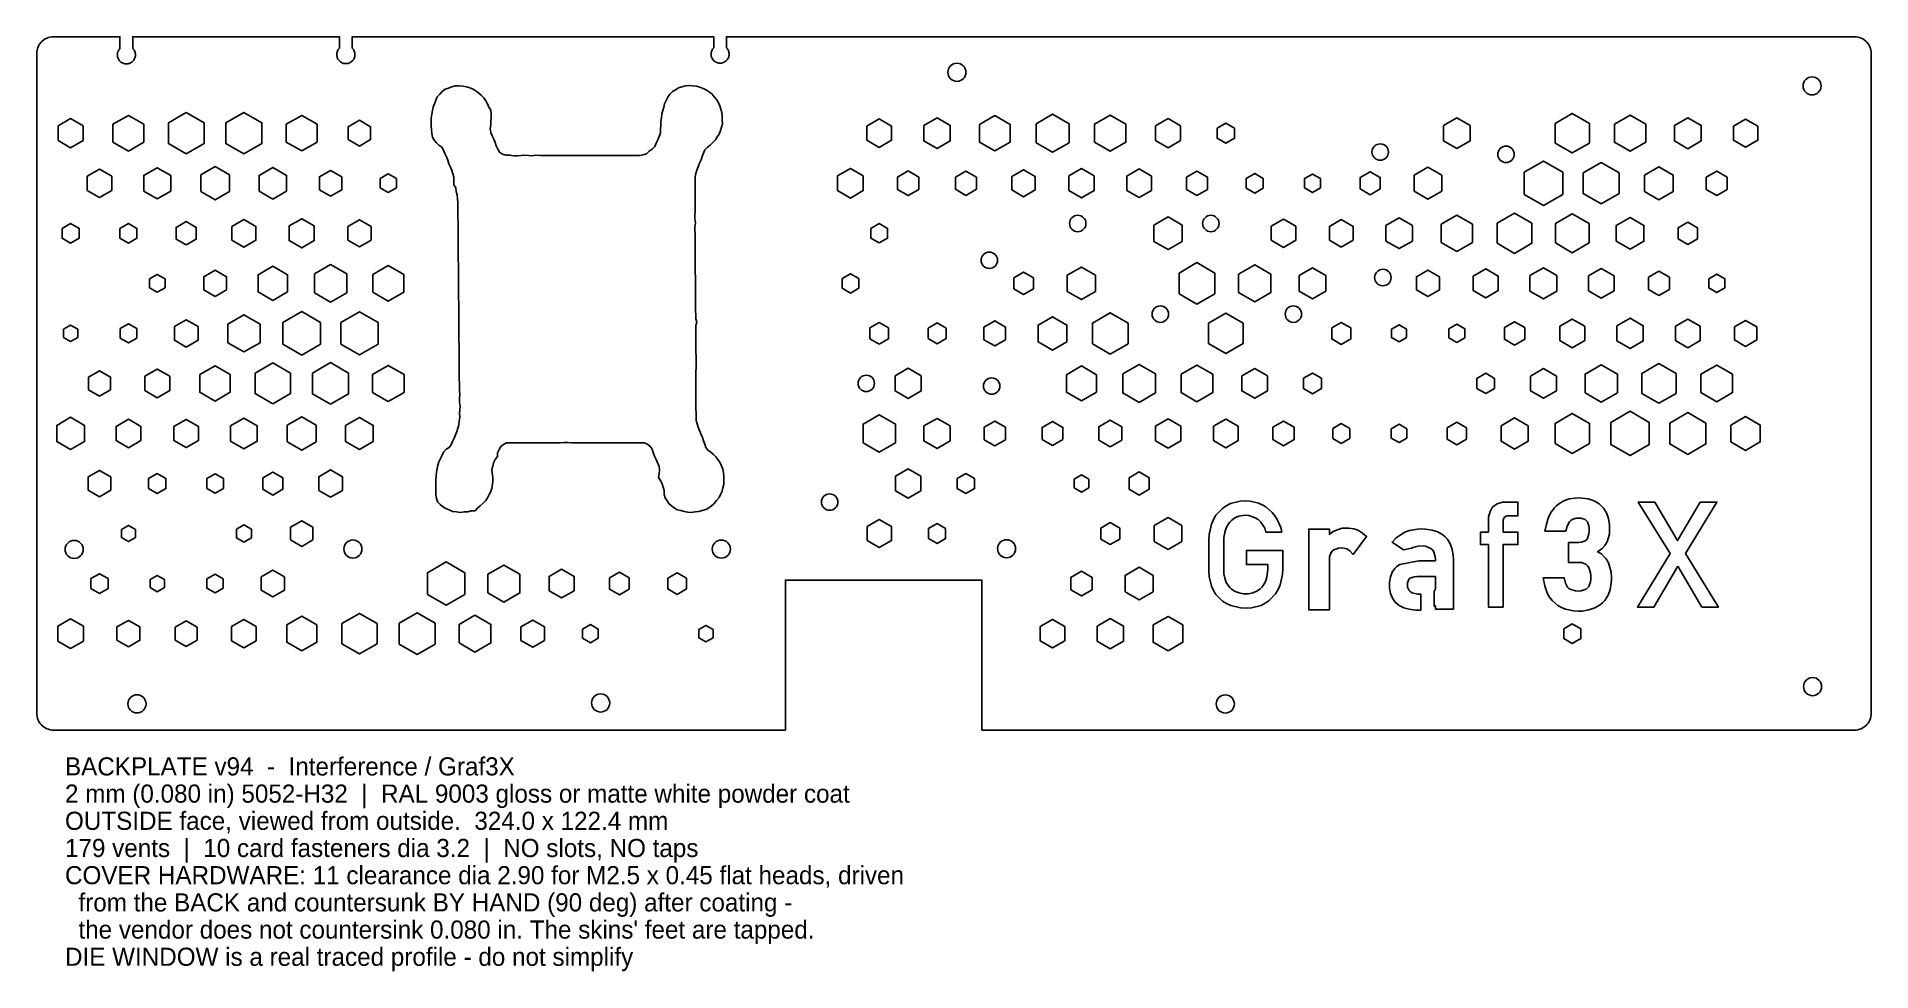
# Model space of a CAD drawing. Header units: millimetres. Extents: x 0 to 324, y -43 to 122.
import ezdxf

# ---------------------------------------------------------------- set-up
doc = ezdxf.new("R2010")
doc.units = ezdxf.units.MM
doc.layers.add('CUT', color=7, linetype='Continuous')
doc.layers.add('NOTES', color=4, linetype='Continuous')

msp = doc.modelspace()

# ---------------------------------------------------------------- linework, layer by layer
at = {"layer": 'CUT'}
for points in [[(3, 0), (132.22, 0), (132.22, 26.5), (166.92, 26.5), (166.92, 0), (321, 0), (321.31, 0.02), (321.62, 0.07), (321.93, 0.15), (322.22, 0.26), (322.5, 0.4), (322.76, 0.57), (323.01, 0.77), (323.23, 0.99), (323.43, 1.24), (323.6, 1.5), (323.74, 1.78), (323.85, 2.07), (323.93, 2.38), (323.98, 2.69), (324, 3), (324, 119.4), (323.98, 119.71), (323.93, 120.02), (323.85, 120.33), (323.74, 120.62), (323.6, 120.9), (323.43, 121.16), (323.23, 121.41), (323.01, 121.63), (322.76, 121.83), (322.5, 122), (322.22, 122.14), (321.93, 122.25), (321.62, 122.33), (321.31, 122.38), (321, 122.4), (121.82, 122.4), (121.82, 120.46), (121.93, 120.34), (122.02, 120.21), (122.11, 120.08), (122.17, 119.93), (122.23, 119.78), (122.26, 119.62), (122.28, 119.46), (122.29, 119.3), (122.28, 119.14), (122.25, 118.99), (122.21, 118.83), (122.15, 118.68), (122.08, 118.54), (121.99, 118.4), (121.89, 118.28), (121.78, 118.16), (121.66, 118.06), (121.53, 117.97), (121.39, 117.89), (121.24, 117.83), (121.09, 117.78), (120.93, 117.75), (120.77, 117.73), (120.61, 117.73), (120.45, 117.75), (120.29, 117.78), (120.14, 117.83), (119.99, 117.89), (119.85, 117.97), (119.72, 118.06), (119.6, 118.16), (119.49, 118.28), (119.39, 118.4), (119.3, 118.54), (119.23, 118.68), (119.17, 118.83), (119.13, 118.99), (119.1, 119.14), (119.09, 119.3), (119.1, 119.46), (119.12, 119.62), (119.15, 119.78), (119.21, 119.93), (119.27, 120.08), (119.36, 120.21), (119.45, 120.34), (119.56, 120.46), (119.56, 122.4), (55.73, 122.4), (55.73, 120.38), (55.84, 120.26), (55.93, 120.13), (56.02, 120), (56.08, 119.85), (56.14, 119.7), (56.17, 119.54), (56.19, 119.38), (56.2, 119.22), (56.19, 119.06), (56.16, 118.91), (56.12, 118.75), (56.06, 118.6), (55.99, 118.46), (55.9, 118.32), (55.8, 118.2), (55.69, 118.08), (55.57, 117.98), (55.44, 117.89), (55.3, 117.81), (55.15, 117.75), (55, 117.7), (54.84, 117.67), (54.68, 117.65), (54.52, 117.65), (54.36, 117.67), (54.2, 117.7), (54.05, 117.75), (53.9, 117.81), (53.76, 117.89), (53.63, 117.98), (53.51, 118.08), (53.4, 118.2), (53.3, 118.32), (53.21, 118.46), (53.14, 118.6), (53.08, 118.75), (53.04, 118.91), (53.01, 119.06), (53, 119.22), (53.01, 119.38), (53.03, 119.54), (53.06, 119.7), (53.12, 119.85), (53.18, 120), (53.27, 120.13), (53.36, 120.26), (53.47, 120.38), (53.47, 122.4), (16.97, 122.4), (16.97, 120.33), (17.08, 120.21), (17.17, 120.08), (17.26, 119.95), (17.32, 119.8), (17.38, 119.65), (17.41, 119.49), (17.43, 119.33), (17.44, 119.17), (17.43, 119.01), (17.4, 118.86), (17.36, 118.7), (17.3, 118.55), (17.23, 118.41), (17.14, 118.27), (17.04, 118.15), (16.93, 118.03), (16.81, 117.93), (16.68, 117.84), (16.54, 117.76), (16.39, 117.7), (16.24, 117.65), (16.08, 117.62), (15.92, 117.6), (15.76, 117.6), (15.6, 117.62), (15.44, 117.65), (15.29, 117.7), (15.14, 117.76), (15, 117.84), (14.87, 117.93), (14.75, 118.03), (14.64, 118.15), (14.54, 118.27), (14.45, 118.41), (14.38, 118.55), (14.32, 118.7), (14.28, 118.86), (14.25, 119.01), (14.24, 119.17), (14.25, 119.33), (14.27, 119.49), (14.3, 119.65), (14.36, 119.8), (14.42, 119.95), (14.51, 120.08), (14.6, 120.21), (14.71, 120.33), (14.71, 122.4), (3, 122.4), (2.69, 122.38), (2.38, 122.33), (2.07, 122.25), (1.78, 122.14), (1.5, 122), (1.24, 121.83), (0.99, 121.63), (0.77, 121.41), (0.57, 121.16), (0.4, 120.9), (0.26, 120.62), (0.15, 120.33), (0.07, 120.02), (0.02, 119.71), (0, 119.4), (0, 3), (0.02, 2.69), (0.07, 2.38), (0.15, 2.07), (0.26, 1.78), (0.4, 1.5), (0.57, 1.24), (0.77, 0.99), (0.99, 0.77), (1.24, 0.57), (1.5, 0.4), (1.78, 0.26), (2.07, 0.15), (2.38, 0.07), (2.69, 0.02)], [(69.7, 106), (69.69, 106.68), (69.69, 107.36), (69.68, 108.04), (69.76, 108.71), (69.88, 109.35), (70, 109.99), (70.25, 110.58), (70.5, 111.17), (70.75, 111.76), (71.17, 112.27), (71.63, 112.74), (72.14, 113.16), (72.73, 113.33), (73.32, 113.58), (73.91, 113.75), (74.59, 113.75), (75.27, 113.67), (75.9, 113.54), (76.5, 113.37), (77.09, 113.12), (77.6, 112.78), (78.11, 112.44), (78.54, 112.02), (78.97, 111.59), (79.31, 111.08), (79.61, 110.53), (79.87, 109.94), (80.21, 109.43), (80.26, 108.8), (80.27, 108.12), (80.23, 107.48), (80.19, 106.85), (80.11, 106.17), (80.2, 105.49), (80.46, 104.9), (80.72, 104.31), (80.98, 103.71), (81.15, 103.12), (81.41, 102.53), (81.76, 102.02), (82.27, 101.68), (82.9, 101.47), (83.58, 101.47), (84.26, 101.38), (84.94, 101.38), (85.57, 101.42), (86.21, 101.47), (86.84, 101.42), (87.48, 101.38), (88.15, 101.47), (88.83, 101.46), (89.51, 101.46), (90.19, 101.46), (90.86, 101.46), (91.54, 101.46), (92.22, 101.46), (92.9, 101.46), (93.57, 101.46), (94.25, 101.46), (94.93, 101.46), (95.61, 101.46), (96.28, 101.46), (96.96, 101.46), (97.64, 101.46), (98.32, 101.46), (98.99, 101.46), (99.67, 101.46), (100.35, 101.46), (101.03, 101.46), (101.7, 101.46), (102.38, 101.46), (103.06, 101.46), (103.73, 101.46), (104.41, 101.46), (105.09, 101.46), (105.77, 101.46), (106.44, 101.46), (107.12, 101.54), (107.71, 101.71), (108.17, 102.18), (108.72, 102.56), (109.18, 103.03), (109.43, 103.62), (109.68, 104.21), (109.93, 104.8), (110.18, 105.4), (110.17, 106.07), (110.25, 106.75), (110.25, 107.43), (110.33, 108.11), (110.41, 108.79), (110.57, 109.38), (110.73, 109.97), (110.9, 110.56), (111.15, 111.16), (111.44, 111.71), (111.82, 112.26), (112.28, 112.72), (112.83, 113.02), (113.37, 113.4), (113.96, 113.57), (114.56, 113.74), (115.19, 113.78), (115.83, 113.74), (116.5, 113.65), (117.1, 113.49), (117.69, 113.23), (118.29, 112.98), (118.8, 112.64), (119.27, 112.26), (119.65, 111.79), (120.04, 111.32), (120.38, 110.82), (120.64, 110.22), (120.81, 109.63), (120.99, 109.04), (121.08, 108.36), (121.08, 107.68), (121.09, 107), (120.93, 106.41), (120.76, 105.82), (120.51, 105.22), (120.18, 104.72), (119.89, 104.17), (119.42, 103.7), (118.96, 103.23), (118.46, 102.89), (118, 102.43), (117.75, 101.84), (117.5, 101.24), (117.33, 100.65), (117.08, 100.06), (116.83, 99.46), (116.59, 98.87), (116.42, 98.28), (116.26, 97.69), (116.26, 97.01), (116.27, 96.33), (116.27, 95.65), (116.28, 94.97), (116.28, 94.3), (116.29, 93.62), (116.3, 92.94), (116.3, 92.26), (116.31, 91.59), (116.23, 90.91), (116.23, 90.23), (116.32, 89.55), (116.25, 88.87), (116.25, 88.2), (116.26, 87.52), (116.26, 86.84), (116.27, 86.16), (116.27, 85.49), (116.28, 84.81), (116.29, 84.13), (116.29, 83.45), (116.3, 82.78), (116.3, 82.1), (116.31, 81.42), (116.31, 80.74), (116.32, 80.06), (116.33, 79.39), (116.33, 78.71), (116.34, 78.03), (116.34, 77.35), (116.35, 76.68), (116.35, 76), (116.36, 75.32), (116.37, 74.64), (116.37, 73.96), (116.38, 73.29), (116.38, 72.61), (116.56, 72.02), (116.39, 71.42), (116.4, 70.75), (116.4, 70.07), (116.41, 69.39), (116.41, 68.71), (116.42, 68.03), (116.43, 67.36), (116.43, 66.68), (116.44, 66), (116.44, 65.32), (116.45, 64.65), (116.45, 63.97), (116.42, 63.33), (116.38, 62.7), (116.39, 62.02), (116.43, 61.38), (116.4, 60.75), (116.4, 60.07), (116.41, 59.39), (116.41, 58.72), (116.42, 58.04), (116.43, 57.36), (116.43, 56.68), (116.44, 56), (116.44, 55.33), (116.45, 54.65), (116.62, 54.06), (116.8, 53.46), (117.06, 52.87), (117.31, 52.28), (117.57, 51.68), (117.75, 51.09), (118.01, 50.5), (118.18, 49.9), (118.52, 49.4), (119.04, 49.06), (119.5, 48.68), (119.93, 48.25), (120.32, 47.79), (120.66, 47.28), (120.92, 46.68), (121.18, 46.09), (121.27, 45.41), (121.36, 44.74), (121.36, 44.06), (121.33, 43.42), (121.2, 42.79), (121.04, 42.19), (120.79, 41.6), (120.5, 41.05), (120.08, 40.54), (119.66, 40.03), (119.2, 39.57), (118.69, 39.23), (118.15, 38.93), (117.55, 38.76), (116.96, 38.59), (116.29, 38.51), (115.61, 38.43), (114.97, 38.47), (114.34, 38.6), (113.74, 38.77), (113.11, 38.89), (112.6, 39.23), (112.13, 39.61), (111.66, 39.99), (111.32, 40.5), (110.97, 41.01), (110.8, 41.6), (110.79, 42.28), (110.62, 42.88), (110.44, 43.47), (110.19, 44.06), (109.84, 44.57), (109.92, 45.25), (110, 45.93), (109.91, 46.6), (109.65, 47.2), (109.39, 47.79), (109.13, 48.38), (108.87, 48.98), (108.7, 49.57), (108.36, 50.08), (107.89, 50.46), (107.29, 50.71), (106.62, 50.71), (105.94, 50.71), (105.26, 50.71), (104.58, 50.71), (103.91, 50.71), (103.23, 50.71), (102.55, 50.71), (101.87, 50.71), (101.2, 50.71), (100.52, 50.71), (99.84, 50.72), (99.16, 50.72), (98.49, 50.72), (97.81, 50.72), (97.13, 50.72), (96.45, 50.72), (95.78, 50.72), (95.1, 50.72), (94.42, 50.72), (93.79, 50.76), (93.15, 50.8), (92.47, 50.72), (91.8, 50.72), (91.12, 50.72), (90.44, 50.72), (89.76, 50.72), (89.09, 50.72), (88.41, 50.72), (87.73, 50.72), (87.06, 50.72), (86.38, 50.72), (85.7, 50.72), (85.02, 50.72), (84.35, 50.72), (83.67, 50.72), (82.99, 50.72), (82.44, 50.42), (81.94, 50.09), (81.65, 49.54), (81.4, 48.94), (81.36, 48.31), (80.94, 47.8), (80.69, 47.21), (80.53, 46.61), (80.36, 46.02), (80.45, 45.34), (80.54, 44.66), (80.55, 43.99), (80.51, 43.35), (80.39, 42.72), (80.23, 42.12), (79.93, 41.57), (79.64, 41.02), (79.31, 40.51), (78.85, 40.05), (78.34, 39.62), (77.84, 39.2), (77.42, 38.69), (76.74, 38.69), (76.15, 38.52), (75.47, 38.52), (74.79, 38.44), (74.12, 38.52), (73.44, 38.61), (72.84, 38.86), (72.25, 39.12), (71.7, 39.42), (71.27, 39.84), (70.84, 40.26), (70.58, 40.86), (70.49, 41.53), (70.49, 42.21), (70.48, 42.89), (70.48, 43.57), (70.51, 44.2), (70.55, 44.84), (70.63, 45.52), (70.71, 46.19), (70.87, 46.79), (71.04, 47.38), (71.33, 47.93), (71.58, 48.52), (71.87, 49.07), (72.29, 49.58), (72.84, 49.88), (73.17, 50.39), (73.46, 50.94), (73.71, 51.53), (73.96, 52.12), (74.21, 52.71), (74.37, 53.31), (74.54, 53.9), (74.62, 54.58), (74.7, 55.26), (74.69, 55.93), (74.73, 56.57), (74.76, 57.2), (74.67, 57.88), (74.67, 58.56), (74.75, 59.24), (74.66, 59.92), (74.65, 60.59), (74.65, 61.27), (74.64, 61.95), (74.63, 62.63), (74.63, 63.3), (74.62, 63.98), (74.62, 64.66), (74.61, 65.34), (74.61, 66.02), (74.6, 66.69), (74.59, 67.37), (74.59, 68.05), (74.58, 68.73), (74.58, 69.4), (74.57, 70.08), (74.57, 70.76), (74.56, 71.44), (74.55, 72.12), (74.55, 72.79), (74.54, 73.47), (74.54, 74.15), (74.53, 74.83), (74.53, 75.5), (74.52, 76.18), (74.52, 76.86), (74.51, 77.54), (74.5, 78.21), (74.5, 78.89), (74.49, 79.57), (74.49, 80.25), (74.48, 80.93), (74.48, 81.6), (74.47, 82.28), (74.46, 82.96), (74.46, 83.64), (74.45, 84.31), (74.45, 84.99), (74.44, 85.67), (74.44, 86.35), (74.43, 87.03), (74.42, 87.7), (74.42, 88.38), (74.41, 89.06), (74.41, 89.74), (74.4, 90.41), (74.4, 91.09), (74.39, 91.77), (74.38, 92.45), (74.38, 93.13), (74.29, 93.8), (74.28, 94.48), (74.11, 95.07), (74.02, 95.75), (73.68, 96.26), (73.67, 96.94), (73.66, 97.62), (73.49, 98.21), (73.32, 98.8), (73.06, 99.39), (72.8, 99.99), (72.62, 100.58), (72.36, 101.17), (72.1, 101.77), (71.85, 102.36), (71.54, 102.91), (71.03, 103.25), (70.61, 103.67), (70.22, 104.14), (69.88, 104.65), (69.79, 105.33)], [(3.77, 106.66), (6, 107.94), (8.23, 106.66), (8.23, 104.08), (6, 102.79), (3.77, 104.08)], [(16.2, 102.22), (13.47, 103.79), (13.47, 106.94), (16.2, 108.52), (18.93, 106.94), (18.93, 103.79)], [(26.4, 101.74), (23.25, 103.55), (23.25, 107.18), (26.4, 109), (29.55, 107.18), (29.55, 103.55)], [(36.6, 101.7), (33.43, 103.53), (33.43, 107.2), (36.6, 109.03), (39.77, 107.2), (39.77, 103.53)], [(46.8, 102.23), (44.08, 103.8), (44.08, 106.94), (46.8, 108.5), (49.52, 106.94), (49.52, 103.8)], [(55.03, 106.5), (57, 107.64), (58.97, 106.5), (58.97, 104.23), (57, 103.1), (55.03, 104.23)], [(146.62, 106.63), (148.8, 107.89), (150.98, 106.63), (150.98, 104.11), (148.8, 102.85), (146.62, 104.11)], [(156.65, 106.73), (159, 108.08), (161.35, 106.73), (161.35, 104.01), (159, 102.65), (156.65, 104.01)], [(166.51, 103.81), (166.51, 106.92), (169.2, 108.47), (171.89, 106.92), (171.89, 103.81), (169.2, 102.26)], [(176.49, 107.05), (179.4, 108.73), (182.31, 107.05), (182.31, 103.69), (179.4, 102), (176.49, 103.69)], [(186.83, 103.77), (186.83, 106.97), (189.6, 108.56), (192.37, 106.97), (192.37, 103.77), (189.6, 102.17)], [(197.57, 106.65), (199.8, 107.94), (202.03, 106.65), (202.03, 104.08), (199.8, 102.79), (197.57, 104.08)], [(208.47, 106.25), (210, 107.14), (211.53, 106.25), (211.53, 104.48), (210, 103.6), (208.47, 104.48)], [(250.8, 102.68), (248.47, 104.02), (248.47, 106.71), (250.8, 108.06), (253.13, 106.71), (253.13, 104.02)], [(268.18, 107.11), (271.2, 108.86), (274.22, 107.11), (274.22, 103.62), (271.2, 101.88), (268.18, 103.62)], [(278.63, 106.96), (281.4, 108.56), (284.17, 106.96), (284.17, 103.77), (281.4, 102.17), (278.63, 103.77)], [(291.6, 102.63), (289.23, 104), (289.23, 106.74), (291.6, 108.11), (293.97, 106.74), (293.97, 104)], [(299.66, 106.6), (301.8, 107.84), (303.94, 106.6), (303.94, 104.13), (301.8, 102.9), (299.66, 104.13)], [(262.7, 98.5), (266.1, 100.46), (269.5, 98.5), (269.5, 94.57), (266.1, 92.61), (262.7, 94.57)], [(8.93, 97.78), (11.1, 99.03), (13.27, 97.78), (13.27, 95.28), (11.1, 94.03), (8.93, 95.28)], [(18.92, 95.16), (18.92, 97.91), (21.3, 99.28), (23.68, 97.91), (23.68, 95.16), (21.3, 93.79)], [(28.96, 95.07), (28.96, 98), (31.5, 99.47), (34.04, 98), (34.04, 95.07), (31.5, 93.6)], [(41.7, 93.74), (39.28, 95.14), (39.28, 97.93), (41.7, 99.33), (44.12, 97.93), (44.12, 95.14)], [(51.9, 94.25), (49.93, 95.39), (49.93, 97.67), (51.9, 98.81), (53.87, 97.67), (53.87, 95.39)], [(62.1, 94.88), (60.67, 95.71), (60.67, 97.36), (62.1, 98.18), (63.53, 97.36), (63.53, 95.71)], [(141.44, 97.84), (143.7, 99.14), (145.96, 97.84), (145.96, 95.23), (143.7, 93.92), (141.44, 95.23)], [(152.02, 95.45), (152.02, 97.62), (153.9, 98.71), (155.78, 97.62), (155.78, 95.45), (153.9, 94.36)], [(164.1, 94.4), (162.25, 95.47), (162.25, 97.6), (164.1, 98.67), (165.95, 97.6), (165.95, 95.47)], [(172.24, 97.72), (174.3, 98.91), (176.36, 97.72), (176.36, 95.35), (174.3, 94.16), (172.24, 95.35)], [(182.26, 95.24), (182.26, 97.83), (184.5, 99.12), (186.74, 97.83), (186.74, 95.24), (184.5, 93.94)], [(194.7, 94.02), (192.52, 95.28), (192.52, 97.79), (194.7, 99.05), (196.88, 97.79), (196.88, 95.28)], [(203.04, 97.61), (204.9, 98.68), (206.76, 97.61), (206.76, 95.46), (204.9, 94.39), (203.04, 95.46)], [(213.6, 95.67), (213.6, 97.4), (215.1, 98.27), (216.6, 97.4), (216.6, 95.67), (215.1, 94.8)], [(223.89, 97.35), (225.3, 98.16), (226.71, 97.35), (226.71, 95.72), (225.3, 94.9), (223.89, 95.72)], [(235.5, 94.5), (233.74, 95.52), (233.74, 97.55), (235.5, 98.56), (237.26, 97.55), (237.26, 95.52)], [(243.27, 95.13), (243.27, 97.94), (245.7, 99.35), (248.13, 97.94), (248.13, 95.13), (245.7, 93.72)], [(276.3, 92.88), (273.14, 94.71), (273.14, 98.36), (276.3, 100.18), (279.46, 98.36), (279.46, 94.71)], [(283.97, 97.99), (286.5, 99.45), (289.03, 97.99), (289.03, 95.07), (286.5, 93.61), (283.97, 95.07)], [(294.85, 97.6), (296.7, 98.67), (298.55, 97.6), (298.55, 95.46), (296.7, 94.39), (294.85, 95.46)], [(250.8, 84.5), (248.03, 86.1), (248.03, 89.3), (250.8, 90.9), (253.57, 89.3), (253.57, 86.1)], [(257.93, 85.93), (257.93, 89.47), (261, 91.24), (264.07, 89.47), (264.07, 85.93), (261, 84.16)], [(268.23, 85.99), (268.23, 89.41), (271.2, 91.13), (274.17, 89.41), (274.17, 85.99), (271.2, 84.27)], [(4.49, 88.57), (6, 89.45), (7.51, 88.57), (7.51, 86.83), (6, 85.95), (4.49, 86.83)], [(14.71, 88.56), (16.2, 89.42), (17.69, 88.56), (17.69, 86.84), (16.2, 85.98), (14.71, 86.84)], [(26.4, 85.64), (24.61, 86.67), (24.61, 88.73), (26.4, 89.76), (28.19, 88.73), (28.19, 86.67)], [(34.48, 88.92), (36.6, 90.15), (38.72, 88.92), (38.72, 86.48), (36.6, 85.25), (34.48, 86.48)], [(44.57, 88.99), (46.8, 90.27), (49.03, 88.99), (49.03, 86.41), (46.8, 85.13), (44.57, 86.41)], [(54.93, 88.89), (57, 90.09), (59.07, 88.89), (59.07, 86.51), (57, 85.32), (54.93, 86.51)], [(148.8, 85.99), (147.32, 86.84), (147.32, 88.56), (148.8, 89.41), (150.28, 88.56), (150.28, 86.84)], [(197.31, 89.14), (199.8, 90.58), (202.29, 89.14), (202.29, 86.26), (199.8, 84.83), (197.31, 86.26)], [(218.04, 86.46), (218.04, 88.94), (220.2, 90.19), (222.36, 88.94), (222.36, 86.46), (220.2, 85.21)], [(230.4, 85.27), (228.3, 86.49), (228.3, 88.91), (230.4, 90.13), (232.5, 88.91), (232.5, 86.49)], [(238.25, 86.34), (238.25, 89.06), (240.6, 90.41), (242.95, 89.06), (242.95, 86.34), (240.6, 84.99)], [(278.97, 86.3), (278.97, 89.1), (281.4, 90.51), (283.83, 89.1), (283.83, 86.3), (281.4, 84.89)], [(289.91, 86.72), (289.91, 88.68), (291.6, 89.65), (293.29, 88.68), (293.29, 86.72), (291.6, 85.75)], [(31.5, 76.54), (29.49, 77.71), (29.49, 80.03), (31.5, 81.19), (33.51, 80.03), (33.51, 77.71)], [(41.7, 75.85), (39.09, 77.36), (39.09, 80.37), (41.7, 81.88), (44.31, 80.37), (44.31, 77.36)], [(49.04, 80.52), (51.9, 82.17), (54.76, 80.52), (54.76, 77.22), (51.9, 75.56), (49.04, 77.22)], [(59.38, 77.29), (59.38, 80.44), (62.1, 82.01), (64.82, 80.44), (64.82, 77.29), (62.1, 75.72)], [(182.01, 80.3), (184.5, 81.74), (186.99, 80.3), (186.99, 77.43), (184.5, 75.99), (182.01, 77.43)], [(201.74, 80.69), (204.9, 82.52), (208.06, 80.69), (208.06, 77.04), (204.9, 75.21), (201.74, 77.04)], [(212.26, 80.51), (215.1, 82.15), (217.94, 80.51), (217.94, 77.23), (215.1, 75.58), (212.26, 77.23)], [(222.94, 80.23), (225.3, 81.59), (227.66, 80.23), (227.66, 77.5), (225.3, 76.14), (222.94, 77.5)], [(245.7, 76.53), (243.67, 77.7), (243.67, 80.04), (245.7, 81.21), (247.73, 80.04), (247.73, 77.7)], [(253.67, 80.15), (255.9, 81.44), (258.13, 80.15), (258.13, 77.58), (255.9, 76.29), (253.67, 77.58)], [(263.72, 80.24), (266.1, 81.61), (268.48, 80.24), (268.48, 77.49), (266.1, 76.12), (263.72, 77.49)], [(274.04, 80.17), (276.3, 81.47), (278.56, 80.17), (278.56, 77.56), (276.3, 76.26), (274.04, 77.56)], [(286.5, 76.73), (284.65, 77.8), (284.65, 79.94), (286.5, 81.01), (288.35, 79.94), (288.35, 77.8)], [(21.3, 77.3), (19.94, 78.08), (19.94, 79.65), (21.3, 80.43), (22.66, 79.65), (22.66, 78.08)], [(142.23, 78.02), (142.23, 79.72), (143.7, 80.57), (145.17, 79.72), (145.17, 78.02), (143.7, 77.16)], [(172.57, 79.86), (174.3, 80.86), (176.03, 79.86), (176.03, 77.87), (174.3, 76.87), (172.57, 77.87)], [(295.29, 79.68), (296.7, 80.49), (298.11, 79.68), (298.11, 78.05), (296.7, 77.24), (295.29, 78.05)], [(6, 68.6), (4.76, 69.32), (4.76, 70.75), (6, 71.47), (7.24, 70.75), (7.24, 69.32)], [(14.74, 70.88), (16.2, 71.72), (17.66, 70.88), (17.66, 69.19), (16.2, 68.35), (14.74, 69.19)], [(24.31, 71.24), (26.4, 72.45), (28.49, 71.24), (28.49, 68.82), (26.4, 67.62), (24.31, 68.82)], [(36.6, 66.75), (33.76, 68.39), (33.76, 71.67), (36.6, 73.32), (39.44, 71.67), (39.44, 68.39)], [(43.48, 71.95), (46.8, 73.87), (50.12, 71.95), (50.12, 68.12), (46.8, 66.2), (43.48, 68.12)], [(53.72, 71.93), (57, 73.82), (60.28, 71.93), (60.28, 68.14), (57, 66.24), (53.72, 68.14)], [(148.8, 68.12), (147.14, 69.08), (147.14, 70.99), (148.8, 71.95), (150.46, 70.99), (150.46, 69.08)], [(157.41, 69.12), (157.41, 70.95), (159, 71.87), (160.59, 70.95), (160.59, 69.12), (159, 68.2)], [(167.28, 71.14), (169.2, 72.25), (171.12, 71.14), (171.12, 68.92), (169.2, 67.82), (167.28, 68.92)], [(176.85, 68.56), (176.85, 71.51), (179.4, 72.98), (181.95, 71.51), (181.95, 68.56), (179.4, 67.09)], [(189.6, 66.39), (186.45, 68.21), (186.45, 71.85), (189.6, 73.68), (192.75, 71.85), (192.75, 68.21)], [(206.92, 71.81), (210, 73.59), (213.08, 71.81), (213.08, 68.25), (210, 66.48), (206.92, 68.25)], [(228.71, 71.01), (230.4, 71.98), (232.09, 71.01), (232.09, 69.06), (230.4, 68.08), (228.71, 69.06)], [(240.6, 68.52), (239.29, 69.28), (239.29, 70.79), (240.6, 71.55), (241.91, 70.79), (241.91, 69.28)], [(250.8, 68.42), (249.41, 69.23), (249.41, 70.84), (250.8, 71.64), (252.19, 70.84), (252.19, 69.23)], [(261, 67.96), (259.21, 69), (259.21, 71.07), (261, 72.1), (262.79, 71.07), (262.79, 69)], [(269.01, 71.3), (271.2, 72.56), (273.39, 71.3), (273.39, 68.77), (271.2, 67.51), (269.01, 68.77)], [(279.07, 71.38), (281.4, 72.73), (283.73, 71.38), (283.73, 68.69), (281.4, 67.34), (279.07, 68.69)], [(291.6, 67.5), (289.4, 68.77), (289.4, 71.3), (291.6, 72.57), (293.8, 71.3), (293.8, 68.77)], [(299.81, 71.18), (301.8, 72.33), (303.79, 71.18), (303.79, 68.89), (301.8, 67.74), (299.81, 68.89)], [(41.7, 57.59), (38.58, 59.4), (38.58, 63), (41.7, 64.81), (44.82, 63), (44.82, 59.4)], [(51.9, 57.52), (48.71, 59.36), (48.71, 63.04), (51.9, 64.88), (55.09, 63.04), (55.09, 59.36)], [(11.1, 58.95), (9.15, 60.07), (9.15, 62.33), (11.1, 63.45), (13.05, 62.33), (13.05, 60.07)], [(19.1, 62.47), (21.3, 63.74), (23.5, 62.47), (23.5, 59.93), (21.3, 58.66), (19.1, 59.93)], [(28.81, 62.75), (31.5, 64.31), (34.19, 62.75), (34.19, 59.65), (31.5, 58.09), (28.81, 59.65)], [(62.1, 58.01), (59.33, 59.6), (59.33, 62.8), (62.1, 64.39), (64.87, 62.8), (64.87, 59.6)], [(151.59, 62.53), (153.9, 63.87), (156.21, 62.53), (156.21, 59.87), (153.9, 58.53), (151.59, 59.87)], [(181.84, 62.74), (184.5, 64.28), (187.16, 62.74), (187.16, 59.66), (184.5, 58.12), (181.84, 59.66)], [(194.7, 57.84), (191.79, 59.52), (191.79, 62.88), (194.7, 64.56), (197.61, 62.88), (197.61, 59.52)], [(204.9, 57.97), (202.11, 59.59), (202.11, 62.81), (204.9, 64.43), (207.69, 62.81), (207.69, 59.59)], [(212.82, 62.52), (215.1, 63.83), (217.38, 62.52), (217.38, 59.88), (215.1, 58.57), (212.82, 59.88)], [(223.72, 62.11), (225.3, 63.03), (226.88, 62.11), (226.88, 60.29), (225.3, 59.37), (223.72, 60.29)], [(255.9, 59.41), (254.35, 60.31), (254.35, 62.09), (255.9, 62.99), (257.45, 62.09), (257.45, 60.31)], [(263.82, 62.51), (266.1, 63.83), (268.38, 62.51), (268.38, 59.89), (266.1, 58.57), (263.82, 59.89)], [(273.44, 59.55), (273.44, 62.85), (276.3, 64.5), (279.16, 62.85), (279.16, 59.55), (276.3, 57.9)], [(286.5, 57.7), (283.47, 59.45), (283.47, 62.95), (286.5, 64.7), (289.53, 62.95), (289.53, 59.45)], [(293.9, 59.59), (293.9, 62.81), (296.7, 64.43), (299.5, 62.81), (299.5, 59.59), (296.7, 57.97)], [(6, 49.51), (3.53, 50.94), (3.53, 53.79), (6, 55.22), (8.47, 53.79), (8.47, 50.94)], [(34.24, 53.73), (36.6, 55.09), (38.96, 53.73), (38.96, 51), (36.6, 49.64), (34.24, 51)], [(44.26, 53.83), (46.8, 55.3), (49.34, 53.83), (49.34, 50.9), (46.8, 49.43), (44.26, 50.9)], [(54.56, 53.78), (57, 55.19), (59.44, 53.78), (59.44, 50.96), (57, 49.55), (54.56, 50.96)], [(145.93, 50.71), (145.93, 54.02), (148.8, 55.68), (151.67, 54.02), (151.67, 50.71), (148.8, 49.05)], [(258.62, 53.74), (261, 55.11), (263.38, 53.74), (263.38, 50.99), (261, 49.62), (258.62, 50.99)], [(271.2, 48.83), (268.14, 50.6), (268.14, 54.13), (271.2, 55.9), (274.26, 54.13), (274.26, 50.6)], [(278.01, 54.33), (281.4, 56.29), (284.79, 54.33), (284.79, 50.41), (281.4, 48.45), (278.01, 50.41)], [(288.4, 54.21), (291.6, 56.06), (294.8, 54.21), (294.8, 50.52), (291.6, 48.68), (288.4, 50.52)], [(299.22, 53.86), (301.8, 55.35), (304.38, 53.86), (304.38, 50.88), (301.8, 49.38), (299.22, 50.88)], [(16.2, 49.86), (14.03, 51.11), (14.03, 53.62), (16.2, 54.88), (18.37, 53.62), (18.37, 51.11)], [(24.24, 53.61), (26.4, 54.86), (28.56, 53.61), (28.56, 51.12), (26.4, 49.88), (24.24, 51.12)], [(156.7, 53.7), (159, 55.02), (161.3, 53.7), (161.3, 51.04), (159, 49.71), (156.7, 51.04)], [(167.3, 53.46), (169.2, 54.56), (171.1, 53.46), (171.1, 51.27), (169.2, 50.18), (167.3, 51.27)], [(177.56, 51.31), (177.56, 53.43), (179.4, 54.49), (181.24, 53.43), (181.24, 51.31), (179.4, 50.25)], [(189.6, 50.01), (187.56, 51.19), (187.56, 53.54), (189.6, 54.72), (191.64, 53.54), (191.64, 51.19)], [(199.8, 49.79), (197.56, 51.08), (197.56, 53.66), (199.8, 54.95), (202.04, 53.66), (202.04, 51.08)], [(207.8, 51.1), (207.8, 53.63), (210, 54.9), (212.2, 53.63), (212.2, 51.1), (210, 49.83)], [(218.31, 53.46), (220.2, 54.55), (222.09, 53.46), (222.09, 51.28), (220.2, 50.19), (218.31, 51.28)], [(228.88, 51.49), (228.88, 53.24), (230.4, 54.12), (231.92, 53.24), (231.92, 51.49), (230.4, 50.61)], [(239.2, 53.18), (240.6, 53.99), (242, 53.18), (242, 51.56), (240.6, 50.75), (239.2, 51.56)], [(249.08, 53.36), (250.8, 54.35), (252.52, 53.36), (252.52, 51.37), (250.8, 50.38), (249.08, 51.37)], [(9.09, 44.69), (11.1, 45.85), (13.11, 44.69), (13.11, 42.37), (11.1, 41.21), (9.09, 42.37)], [(39.94, 44.55), (41.7, 45.56), (43.46, 44.55), (43.46, 42.52), (41.7, 41.5), (39.94, 42.52)], [(51.9, 41.11), (49.8, 42.32), (49.8, 44.74), (51.9, 45.96), (54, 44.74), (54, 42.32)], [(151.66, 42.24), (151.66, 44.83), (153.9, 46.12), (156.14, 44.83), (156.14, 42.24), (153.9, 40.94)], [(192.92, 44.56), (194.7, 45.59), (196.48, 44.56), (196.48, 42.51), (194.7, 41.48), (192.92, 42.51)], [(19.77, 42.65), (19.77, 44.42), (21.3, 45.3), (22.83, 44.42), (22.83, 42.65), (21.3, 41.76)], [(30.02, 42.68), (30.02, 44.39), (31.5, 45.24), (32.98, 44.39), (32.98, 42.68), (31.5, 41.83)], [(162.57, 44.41), (164.1, 45.3), (165.63, 44.41), (165.63, 42.65), (164.1, 41.77), (162.57, 42.65)], [(183.2, 42.78), (183.2, 44.29), (184.5, 45.04), (185.8, 44.29), (185.8, 42.78), (184.5, 42.03)], [(207, 28.07), (207, 33.54), (207.05, 34.55), (207.45, 36.37), (207.81, 37.18), (208.25, 37.92), (209.39, 39.13), (210.07, 39.6), (210.83, 39.98), (212.54, 40.41), (213.49, 40.47), (214.28, 40.42), (215.76, 40.08), (216.44, 39.78), (217.08, 39.4), (218.2, 38.43), (218.68, 37.85), (219.1, 37.2), (219.71, 35.76), (219.91, 34.96), (217.09, 34.96), (216.87, 35.63), (216.17, 36.74), (215.7, 37.16), (215.17, 37.5), (214.07, 37.88), (213.49, 37.93), (213.07, 37.91), (212.29, 37.76), (211.59, 37.45), (210.98, 37), (210.71, 36.72), (210.47, 36.41), (210.07, 35.71), (209.81, 34.91), (209.68, 34.02), (209.67, 33.54), (209.67, 28.07), (209.68, 27.62), (209.82, 26.81), (210.08, 26.08), (210.48, 25.45), (210.73, 25.16), (211.01, 24.91), (211.64, 24.5), (212.34, 24.23), (213.14, 24.09), (213.57, 24.07), (213.99, 24.09), (214.77, 24.23), (215.47, 24.52), (216.08, 24.95), (216.35, 25.22), (216.59, 25.52), (216.99, 26.21), (217.25, 27.01), (217.38, 27.93), (217.4, 28.42), (217.4, 29.23), (213.63, 29.23), (213.63, 31.71), (220.06, 31.71), (220.06, 28.47), (220.01, 27.46), (219.6, 25.63), (219.25, 24.82), (218.8, 24.08), (217.67, 22.87), (216.98, 22.4), (216.23, 22.02), (214.52, 21.59), (213.57, 21.53), (212.61, 21.58), (210.88, 21.99), (210.11, 22.34), (209.41, 22.79), (208.27, 23.93), (207.82, 24.63), (207.46, 25.4), (207.05, 27.11)], [(258.97, 36.79), (258.97, 34.97), (261.58, 34.97), (261.58, 32.75), (258.97, 32.75), (258.97, 21.73), (256.37, 21.73), (256.37, 32.75), (254.96, 32.75), (254.96, 34.97), (256.37, 34.97), (256.37, 36.76), (256.42, 37.58), (256.68, 38.61), (256.98, 39.16), (257.17, 39.39), (257.39, 39.6), (257.9, 39.93), (258.88, 40.22), (259.67, 40.27), (261.58, 40.27), (261.58, 37.8), (259.72, 37.8), (259.54, 37.78), (259.25, 37.63), (259.15, 37.5), (259.01, 37.17)], [(274.41, 26.18), (274.45, 26.68), (274.45, 27.21), (274.41, 27.78), (274.12, 28.72), (273.9, 29.02), (273.65, 29.25), (272.85, 29.57), (272.36, 29.61), (270.55, 29.61), (270.55, 33.13), (272.37, 33.13), (272.79, 33.16), (273.48, 33.43), (273.69, 33.61), (273.86, 33.85), (274.11, 34.63), (274.15, 35.11), (274.15, 35.65), (274.11, 36.07), (273.85, 36.77), (273.67, 36.98), (273.44, 37.16), (272.69, 37.41), (272.25, 37.44), (271.88, 37.41), (271.17, 37.18), (270.92, 37), (270.69, 36.78), (270.29, 36.02), (270.04, 35.14), (266.36, 35.14), (266.61, 36.35), (266.95, 37.43), (267.43, 38.39), (268.05, 39.22), (268.42, 39.59), (268.82, 39.93), (269.68, 40.45), (270.64, 40.8), (271.68, 40.97), (272.25, 40.99), (272.88, 40.97), (274.02, 40.8), (275.04, 40.45), (275.92, 39.92), (276.32, 39.58), (276.68, 39.19), (277.23, 38.34), (277.59, 37.35), (277.77, 36.25), (277.79, 35.65), (277.79, 35.32), (277.74, 34.57), (277.33, 33.24), (276.94, 32.61), (276.46, 32.05), (275.66, 31.48), (276.33, 31.1), (276.91, 30.55), (277.17, 30.22), (277.59, 29.51), (278.04, 27.9), (278.1, 26.97), (278.1, 26.64), (278.08, 26.01), (277.89, 24.84), (277.5, 23.8), (276.93, 22.9), (276.55, 22.5), (276.13, 22.13), (275.2, 21.58), (274.13, 21.21), (272.92, 21.03), (272.26, 21.01), (271.43, 21.05), (269.97, 21.35), (269.28, 21.63), (268.65, 21.99), (267.62, 22.88), (267.18, 23.45), (266.81, 24.09), (266.32, 25.47), (266.07, 26.86), (269.77, 26.86), (269.97, 25.97), (270.36, 25.23), (270.6, 25.01), (270.91, 24.83), (271.77, 24.59), (272.26, 24.56), (272.76, 24.6), (273.62, 24.89), (273.89, 25.1), (274.11, 25.37)], [(289.82, 28.93), (285.61, 21.73), (282.69, 21.73), (288.45, 31.18), (282.84, 40.27), (285.76, 40.27), (289.8, 33.46), (293.8, 40.27), (296.72, 40.27), (291.17, 31.2), (297, 21.73), (294.08, 21.73)], [(14.96, 35.41), (16.2, 36.13), (17.44, 35.41), (17.44, 33.99), (16.2, 33.27), (14.96, 33.99)], [(36.6, 33.18), (35.28, 33.94), (35.28, 35.46), (36.6, 36.22), (37.92, 35.46), (37.92, 33.94)], [(44.84, 33.57), (44.84, 35.83), (46.8, 36.96), (48.76, 35.83), (48.76, 33.57), (46.8, 32.44)], [(146.65, 33.46), (146.65, 35.94), (148.8, 37.18), (150.95, 35.94), (150.95, 33.46), (148.8, 32.22)], [(157.48, 33.82), (157.48, 35.58), (159, 36.45), (160.52, 35.58), (160.52, 33.82), (159, 32.95)], [(187.93, 33.73), (187.93, 35.66), (189.6, 36.63), (191.27, 35.66), (191.27, 33.73), (189.6, 32.77)], [(199.8, 31.89), (197.37, 33.3), (197.37, 36.1), (199.8, 37.51), (202.23, 36.1), (202.23, 33.3)], [(228.62, 31.37), (228.33, 30.57), (228.3, 30.09), (228.3, 21.21), (224.65, 21.21), (224.65, 35.49), (228.3, 35.49), (228.3, 34.54), (228.79, 34.92), (229.37, 35.26), (230.56, 35.63), (231.22, 35.68), (231.72, 35.66), (232.61, 35.52), (233.05, 35.39), (233.46, 35.22), (234.17, 34.79), (234.86, 34.21), (232.5, 31.02), (231.92, 31.64), (231.57, 31.9), (231.4, 31.98), (230.93, 32.11), (230.37, 32.16), (229.9, 32.13), (229.09, 31.84), (228.83, 31.63)], [(246.12, 32.14), (245.24, 32.47), (244.71, 32.51), (243.99, 32.45), (243.27, 32.28), (242.94, 32.17), (242.8, 32.1), (241.38, 31.82), (239.37, 33.19), (240.09, 33.94), (241.13, 34.68), (241.76, 34.98), (242.44, 35.22), (243.86, 35.48), (244.63, 35.51), (245.27, 35.49), (246.42, 35.32), (247.45, 34.98), (248.33, 34.46), (248.73, 34.13), (249.08, 33.75), (249.64, 32.91), (250, 31.94), (250.18, 30.84), (250.21, 30.24), (250.21, 21.37), (247.02, 21.37), (247.02, 21.96), (246.99, 21.93), (246.82, 21.84), (246.82, 24.56), (246.99, 24.79), (247.02, 24.99), (247.02, 27.11), (243.75, 27.11), (243.33, 27.09), (242.66, 26.89), (242.46, 26.75), (242.31, 26.57), (242.09, 25.99), (242.07, 25.63), (242.1, 25.25), (242.39, 24.62), (242.6, 24.42), (242.9, 24.26), (243.83, 24.03), (244.42, 24.01), (244.42, 24.01), (244.42, 21.2), (244.14, 21.18), (243.52, 21.2), (242.41, 21.33), (241.44, 21.6), (240.62, 22), (240.25, 22.27), (239.93, 22.58), (239.43, 23.28), (239.09, 24.13), (238.93, 25.09), (238.91, 25.63), (238.93, 26.14), (239.08, 27.06), (239.38, 27.87), (239.84, 28.55), (240.15, 28.85), (240.48, 29.11), (240.73, 29.24), (244.11, 29.91), (247.02, 29.91), (247.02, 30.11), (246.98, 30.66), (246.67, 31.57), (246.43, 31.89)], [(69, 23.96), (69, 27.77), (72.3, 29.68), (75.6, 27.77), (75.6, 23.96), (72.3, 22.05)], [(9.59, 24.99), (9.59, 26.74), (11.1, 27.61), (12.61, 26.74), (12.61, 24.99), (11.1, 24.12)], [(20.05, 25.15), (20.05, 26.59), (21.3, 27.31), (22.55, 26.59), (22.55, 25.15), (21.3, 24.43)], [(30.07, 26.69), (31.5, 27.51), (32.93, 26.69), (32.93, 25.04), (31.5, 24.22), (30.07, 25.04)], [(39.66, 27.04), (41.7, 28.22), (43.74, 27.04), (43.74, 24.69), (41.7, 23.51), (39.66, 24.69)], [(79.66, 24.23), (79.66, 27.51), (82.5, 29.15), (85.34, 27.51), (85.34, 24.23), (82.5, 22.59)], [(90.5, 24.6), (90.5, 27.13), (92.7, 28.4), (94.9, 27.13), (94.9, 24.6), (92.7, 23.33)], [(101.17, 24.87), (101.17, 26.87), (102.9, 27.87), (104.63, 26.87), (104.63, 24.87), (102.9, 23.87)], [(113.1, 23.97), (111.45, 24.92), (111.45, 26.82), (113.1, 27.77), (114.75, 26.82), (114.75, 24.92)], [(182.62, 24.78), (182.62, 26.95), (184.5, 28.04), (186.38, 26.95), (186.38, 24.78), (184.5, 23.69)], [(192.2, 24.42), (192.2, 27.31), (194.7, 28.75), (197.2, 27.31), (197.2, 24.42), (194.7, 22.98)], [(6, 14.43), (3.75, 15.73), (3.75, 18.33), (6, 19.63), (8.25, 18.33), (8.25, 15.73)], [(34.43, 18.29), (36.6, 19.54), (38.77, 18.29), (38.77, 15.78), (36.6, 14.53), (34.43, 15.78)], [(46.8, 13.97), (44.15, 15.5), (44.15, 18.56), (46.8, 20.09), (49.45, 18.56), (49.45, 15.5)], [(53.9, 18.82), (57, 20.61), (60.1, 18.82), (60.1, 15.24), (57, 13.45), (53.9, 15.24)], [(64, 18.88), (67.2, 20.73), (70.4, 18.88), (70.4, 15.18), (67.2, 13.34), (64, 15.18)], [(74.59, 15.41), (74.59, 18.66), (77.4, 20.28), (80.21, 18.66), (80.21, 15.41), (77.4, 13.78)], [(85.51, 18.24), (87.6, 19.44), (89.69, 18.24), (89.69, 15.83), (87.6, 14.62), (85.51, 15.83)], [(177.22, 18.29), (179.4, 19.55), (181.58, 18.29), (181.58, 15.77), (179.4, 14.51), (177.22, 15.77)], [(187.29, 18.37), (189.6, 19.7), (191.91, 18.37), (191.91, 15.7), (189.6, 14.37), (187.29, 15.7)], [(199.8, 13.99), (197.16, 15.51), (197.16, 18.56), (199.8, 20.08), (202.44, 18.56), (202.44, 15.51)], [(16.2, 14.68), (14.17, 15.86), (14.17, 18.21), (16.2, 19.38), (18.23, 18.21), (18.23, 15.86)], [(26.4, 14.79), (24.45, 15.91), (24.45, 18.16), (26.4, 19.28), (28.35, 18.16), (28.35, 15.91)], [(96.42, 16.23), (96.42, 17.83), (97.8, 18.63), (99.18, 17.83), (99.18, 16.23), (97.8, 15.44)], [(116.94, 17.76), (118.2, 18.49), (119.46, 17.76), (119.46, 16.3), (118.2, 15.57), (116.94, 16.3)], [(269.7, 17.9), (271.2, 18.76), (272.7, 17.9), (272.7, 16.17), (271.2, 15.3), (269.7, 16.17)]]:
    msp.add_lwpolyline(points, close=True, dxfattribs=at)
for centre, radius in [((162.51, 116.12), 1.6), ((313.54, 113.72), 1.6), ((237.27, 102.04), 1.45), ((259.49, 101.63), 1.45), ((183.86, 89.43), 1.45), ((207.36, 89.43), 1.45), ((168.24, 82.94), 1.45), ((237.74, 79.89), 1.45), ((198.44, 73.43), 1.45), ((221.94, 73.43), 1.45), ((146.5, 61.2), 1.45), ((168.65, 60.73), 1.45), ((140.04, 40.25), 1.45), ((6.62, 31.9), 1.6), ((55.84, 31.97), 1.6), ((120.91, 31.96), 1.6), ((171.28, 32.02), 1.6), ((313.63, 7.68), 1.6), ((17.71, 4.64), 1.6), ((99.59, 4.8), 1.6), ((209.91, 4.62), 1.6)]:
    msp.add_circle(centre, radius, dxfattribs=at)

# ---------------------------------------------------------------- texts
at = {"layer": 'NOTES'}
for s, p in [('BACKPLATE v94  -  Interference / Graf3X', (5, -8)), ('2 mm (0.080 in) 5052-H32  |  RAL 9003 gloss or matte white powder coat', (5, -12.8)), ('OUTSIDE face, viewed from outside.  324.0 x 122.4 mm', (5, -17.6)), ('179 vents  |  10 card fasteners dia 3.2  |  NO slots, NO taps', (5, -22.4)), ('COVER HARDWARE: 11 clearance dia 2.90 for M2.5 x 0.45 flat heads, driven', (5, -27.2)), ('  from the BACK and countersunk BY HAND (90 deg) after coating -', (5, -32)), ("  the vendor does not countersink 0.080 in. The skins' feet are tapped.", (5, -36.8)), ('DIE WINDOW is a real traced profile - do not simplify', (5, -41.6))]:
    msp.add_text(s, height=3.2, dxfattribs=at).set_placement(p)

doc.saveas('drawing.dxf')
